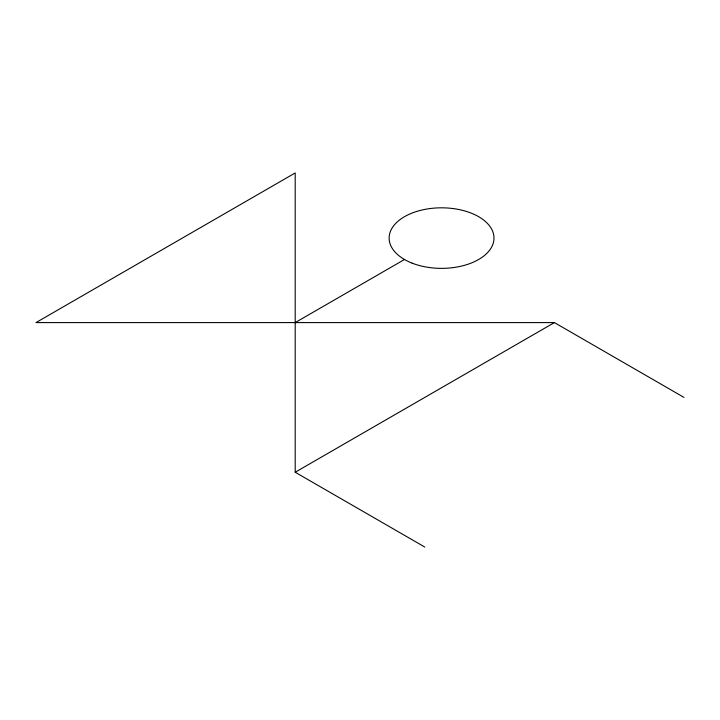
<?xml version="1.0" encoding="UTF-8"?>
<svg xmlns="http://www.w3.org/2000/svg" width="720" height="720" viewBox="0 0 720 720"><rect width="100%" height="100%" fill="white"/><g stroke="black" fill="none" stroke-linecap="round" stroke-linejoin="round"><path stroke-width="1.08" d="M295.2 322.587L404.478 259.497M554.4 322.587L36 322.587L295.2 172.944L295.2 472.239L554.4 322.587L684 397.413M295.2 472.239L424.8 547.056M412.164 263.16A52.434 30.276 0 0 0 493.857 240.246A52.434 30.276 0 0 0 418.644 210.861A52.434 30.276 0 0 0 412.164 263.16"/></g></svg>
